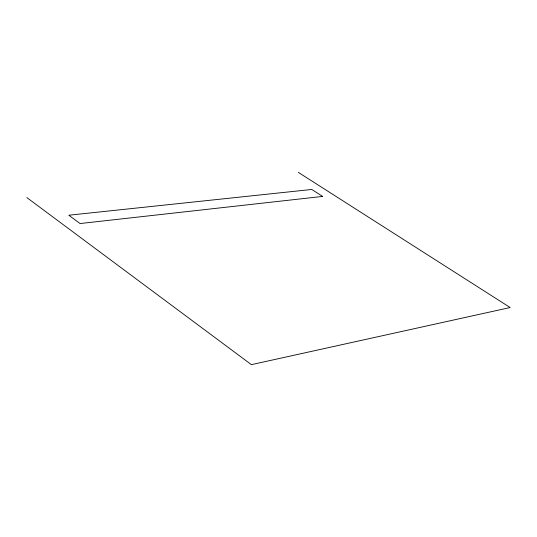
<?xml version="1.0" encoding="UTF-8"?>
<svg xmlns="http://www.w3.org/2000/svg" width="537" height="537" viewBox="0 0 537 537"><rect width="100%" height="100%" fill="white"/><g stroke="black" fill="none" stroke-linecap="round" stroke-linejoin="round"><path stroke-width="0.81" d="M298.29 172.35L510.15 307.533L251.39 364.65L26.85 197.589M322.63 196.421L80.087 223.54L68.803 215.223L311.789 189.467L322.63 196.421"/></g></svg>
